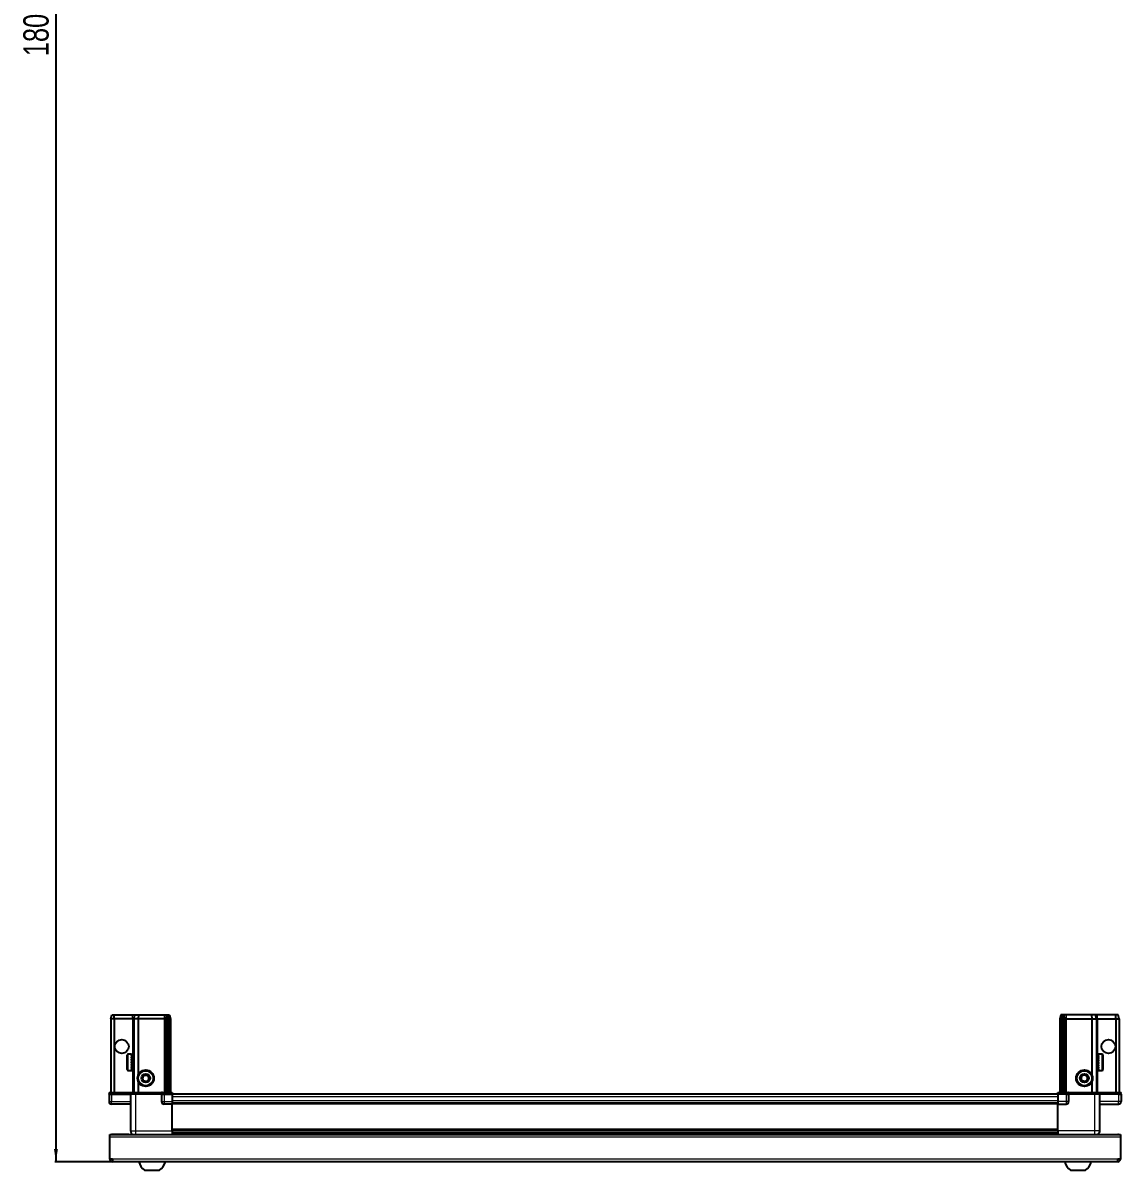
# Model space of a CAD drawing. Header units: millimetres. Extents: x 799 to 4645, y -1014 to 2134.
# Drawn here: x 855 to 1723, y -1014 to -107 of the extents above; entities that cross this region are included whole.
import ezdxf

# ---------------------------------------------------------------- set-up
doc = ezdxf.new("R2010")
doc.units = ezdxf.units.MM
doc.layers.add('FORMAT', color=7, linetype='Continuous')
doc.styles.add('SLDTEXTSTYLE0', font='TXT', dxfattribs={"width": 0.75})
doc.dimstyles.new('SLDDIMSTYLE0', dxfattribs={"dimtxt": 20, "dimasz": 10, "dimexe": 0, "dimexo": 0.0625, "dimgap": 5, "dimtad": 2, "dimdec": 1, "dimrnd": 1e-09, "dimzin": 12, "dimdsep": 46, "dimtxsty": 'SLDTEXTSTYLE0', "dimsah": 1, "dimcen": 0.09, "dimadec": 0, "dimazin": 3, "dimtfac": 1, "dimtofl": 0, "dimtmove": 0, "dimatfit": 3, "dimfxl": 0, "dimfrac": 2, "dimtolj": 1, "dimtzin": 12, "dimarcsym": 0})

# ---------------------------------------------------------------- blocks, each defined once
blk = doc.blocks.new('_D_9')
at = {"layer": 'FORMAT'}
for p, q in [((948.83, 799.41), (880.47, 799.41)), ((881.47, 799.41), (881.47, -1007.59)), ((926.06, -1007.59), (880.47, -1007.59))]:
    blk.add_line(p, q, dxfattribs=at)
for points in [[(881.47, 799.41), (879.93, 789.41), (883.01, 789.41)], [(881.47, -1007.59), (883.01, -997.59), (879.93, -997.59)]]:
    blk.add_solid(points, dxfattribs=at)
at = {"layer": 'FORMAT', "insert": (855.69, -133.65), "char_height": 20, "attachment_point": 1, "rotation": 90, "style": 'SLDTEXTSTYLE0'}
blk.add_mtext('1807', dxfattribs=at)

msp = doc.modelspace()

# ---------------------------------------------------------------- linework, layer by layer
at = {"color": 7, "linetype": 'Continuous', "lineweight": 25}
for p, q in [((924.97, -894.59), (925.77, -891.59)), ((927.47, -894.59), (924.97, -894.59)), ((924.97, -894.59), (924.97, -952.89)), ((925.77, -891.59), (927.63, -891.59)), ((927.47, -894.59), (927.63, -891.59)), ((941.97, -894.59), (927.47, -894.59)), ((927.47, -894.59), (927.47, -952.89)), ((927.63, -891.59), (941.97, -891.59)), ((941.97, -891.59), (943.77, -891.59)), ((942.97, -894.59), (941.97, -894.59)), ((942.97, -894.59), (943.77, -891.59)), ((946.47, -894.59), (942.97, -894.59)), ((942.97, -894.59), (942.97, -952.89)), ((943.77, -891.59), (946.8, -891.59)), ((946.8, -891.59), (946.47, -894.59)), ((966.97, -894.59), (946.47, -894.59)), ((946.47, -894.59), (946.47, -939.09)), ((946.8, -891.59), (966.97, -891.59)), ((966.97, -891.59), (968.77, -891.59)), ((967.97, -894.59), (966.97, -894.59)), ((968.77, -891.59), (967.97, -894.59)), ((968.97, -894.59), (967.97, -894.59)), ((967.97, -894.59), (967.97, -952.89)), ((968.77, -891.59), (969.51, -891.59)), ((969.51, -891.59), (968.97, -894.59)), ((970.47, -894.59), (968.97, -894.59)), ((968.97, -894.59), (968.97, -952.89)), ((969.51, -891.59), (970.02, -891.59)), ((970.02, -891.59), (970.47, -894.59)), ((970.02, -891.59), (971.17, -891.59)), ((971.97, -894.59), (970.47, -894.59)), ((970.47, -894.59), (970.47, -952.89)), ((971.17, -891.59), (971.97, -894.59)), ((971.97, -894.59), (971.97, -952.89)), ((1675.77, -891.59), (1674.97, -894.59)), ((1674.97, -894.59), (1676.47, -894.59)), ((1674.97, -894.59), (1674.97, -952.89)), ((1676.93, -891.59), (1675.77, -891.59)), ((1676.93, -891.59), (1676.47, -894.59)), ((1676.47, -894.59), (1677.97, -894.59)), ((1676.47, -894.59), (1676.47, -952.89)), ((1677.43, -891.59), (1676.93, -891.59)), ((1677.43, -891.59), (1677.97, -894.59)), ((1678.17, -891.59), (1677.43, -891.59)), ((1677.97, -894.59), (1678.97, -894.59)), ((1677.97, -894.59), (1677.97, -952.89)), ((1678.17, -891.59), (1678.97, -894.59)), ((1679.97, -891.59), (1678.17, -891.59)), ((1678.97, -894.59), (1678.97, -952.89)), ((1678.97, -894.59), (1679.97, -894.59)), ((1700.14, -891.59), (1679.97, -891.59)), ((1679.97, -894.59), (1700.47, -894.59)), ((1700.14, -891.59), (1700.47, -894.59)), ((1703.17, -891.59), (1700.14, -891.59)), ((1700.47, -894.59), (1700.47, -939.09)), ((1700.47, -894.59), (1703.97, -894.59)), ((1703.97, -894.59), (1703.17, -891.59)), ((1704.97, -891.59), (1703.17, -891.59)), ((1703.97, -894.59), (1703.97, -952.89)), ((1703.97, -894.59), (1704.97, -894.59)), ((1719.32, -891.59), (1704.97, -891.59)), ((1704.97, -894.59), (1719.47, -894.59)), ((1719.47, -894.59), (1719.32, -891.59)), ((1721.17, -891.59), (1719.32, -891.59)), ((1719.47, -894.59), (1721.97, -894.59)), ((1719.47, -894.59), (1719.47, -952.89)), ((1721.97, -894.59), (1721.17, -891.59)), ((1721.97, -894.59), (1721.97, -952.89)), ((937.77, -934.79), (937.77, -923.39)), ((940.97, -922.59), (938.57, -922.59)), ((940.97, -922.59), (940.97, -922.6)), ((940.97, -922.6), (941.47, -922.6)), ((940.97, -922.79), (941.47, -922.79)), ((940.97, -922.79), (940.97, -923.01)), ((940.97, -923.01), (941.47, -923.01)), ((940.97, -923.58), (941.47, -923.58)), ((940.97, -923.58), (940.97, -924.01)), ((940.97, -924.01), (941.47, -924.01)), ((940.97, -924.92), (941.47, -924.92)), ((940.97, -924.92), (940.97, -925.51)), ((941.47, -922.79), (941.47, -922.6)), ((941.47, -923.01), (941.47, -922.79)), ((941.47, -923.58), (941.47, -923.01)), ((941.47, -924.01), (941.47, -923.58)), ((941.47, -924.92), (941.47, -924.01)), ((941.57, -924.69), (941.47, -924.69)), ((941.47, -925.51), (941.47, -924.92)), ((941.57, -933.49), (941.57, -924.69)), ((1705.47, -924.69), (1705.37, -924.69)), ((1705.37, -924.69), (1705.37, -933.49)), ((1708.37, -922.59), (1705.47, -922.59)), ((1705.97, -922.59), (1705.47, -922.59)), ((1705.47, -922.59), (1705.47, -922.64)), ((1705.47, -922.64), (1705.47, -922.93)), ((1705.97, -922.64), (1705.47, -922.64)), ((1705.97, -922.93), (1705.47, -922.93)), ((1705.47, -922.93), (1705.47, -923.2)), ((1705.97, -923.2), (1705.47, -923.2)), ((1705.47, -923.2), (1705.47, -923.86)), ((1705.97, -923.86), (1705.47, -923.86)), ((1705.47, -923.86), (1705.47, -924.34)), ((1705.47, -924.34), (1705.47, -925.31)), ((1705.97, -924.34), (1705.47, -924.34)), ((1705.97, -922.64), (1705.97, -922.59)), ((1705.97, -923.2), (1705.97, -922.93)), ((1705.97, -924.34), (1705.97, -923.86)), ((1709.17, -923.39), (1709.17, -934.79)), ((940.97, -925.51), (941.47, -925.51)), ((940.97, -926.66), (941.47, -926.66)), ((940.97, -926.66), (940.97, -927.36)), ((940.97, -927.36), (941.47, -927.36)), ((940.97, -928.64), (941.47, -928.64)), ((940.97, -928.64), (940.97, -929.38)), ((940.97, -928.79), (941.47, -928.79)), ((940.97, -929.29), (941.47, -929.29)), ((940.97, -929.38), (941.47, -929.38)), ((940.97, -930.67), (941.47, -930.67)), ((940.97, -930.67), (940.97, -931.37)), ((940.97, -931.37), (941.47, -931.37)), ((940.97, -932.54), (941.47, -932.54)), ((940.97, -932.54), (940.97, -933.14)), ((940.97, -933.14), (941.47, -933.14)), ((941.47, -926.66), (941.47, -925.51)), ((941.47, -927.36), (941.47, -926.66)), ((941.47, -928.64), (941.47, -927.36)), ((941.47, -928.79), (941.47, -928.64)), ((941.47, -929.38), (941.47, -929.29)), ((941.47, -930.67), (941.47, -929.38)), ((941.47, -931.37), (941.47, -930.67)), ((941.47, -932.54), (941.47, -931.37)), ((941.47, -933.14), (941.47, -932.54)), ((941.47, -934.07), (941.47, -933.14)), ((941.47, -933.49), (941.57, -933.49)), ((942.45, -925.78), (941.97, -925.09)), ((941.97, -933.09), (941.97, -925.09)), ((941.97, -933.09), (942.45, -932.4)), ((942.94, -925.09), (942.45, -925.78)), ((942.45, -932.4), (942.45, -925.78)), ((942.45, -932.4), (942.94, -933.09)), ((942.97, -925.09), (942.94, -925.09)), ((942.94, -933.09), (942.94, -925.09)), ((942.94, -933.09), (942.97, -933.09)), ((1704, -925.09), (1703.97, -925.09)), ((1703.97, -933.09), (1704, -933.09)), ((1704.49, -925.78), (1704, -925.09)), ((1704, -925.09), (1704, -933.09)), ((1704, -933.09), (1704.49, -932.4)), ((1704.97, -925.09), (1704.49, -925.78)), ((1704.49, -925.78), (1704.49, -932.4)), ((1704.49, -932.4), (1704.97, -933.09)), ((1704.97, -925.09), (1704.97, -933.09)), ((1705.37, -933.49), (1705.47, -933.49)), ((1705.97, -925.31), (1705.47, -925.31)), ((1705.47, -925.31), (1705.47, -925.94)), ((1705.47, -925.94), (1705.47, -927.13)), ((1705.97, -925.94), (1705.47, -925.94)), ((1705.97, -927.13), (1705.47, -927.13)), ((1705.47, -927.13), (1705.47, -927.77)), ((1705.97, -927.77), (1705.47, -927.77)), ((1705.47, -927.85), (1705.47, -929.14)), ((1705.97, -927.85), (1705.47, -927.85)), ((1705.97, -929.14), (1705.47, -929.14)), ((1705.97, -929.63), (1705.47, -929.63)), ((1705.47, -929.63), (1705.47, -929.88)), ((1705.47, -929.88), (1705.47, -931.15)), ((1705.97, -929.88), (1705.47, -929.88)), ((1705.97, -931.15), (1705.47, -931.15)), ((1705.47, -931.15), (1705.47, -931.84)), ((1705.47, -931.84), (1705.47, -932.95)), ((1705.97, -931.84), (1705.47, -931.84)), ((1705.97, -932.95), (1705.47, -932.95)), ((1705.47, -932.95), (1705.47, -933.52)), ((1705.47, -933.52), (1705.47, -934.38)), ((1705.97, -933.52), (1705.47, -933.52)), ((1705.97, -925.94), (1705.97, -925.31)), ((1705.97, -927.85), (1705.97, -927.13)), ((1705.97, -929.88), (1705.97, -929.14)), ((1705.97, -931.84), (1705.97, -931.15)), ((1705.97, -933.52), (1705.97, -932.95)), ((938.57, -935.59), (940.97, -935.59)), ((940.97, -934.07), (941.47, -934.07)), ((940.97, -934.07), (940.97, -934.51)), ((940.97, -934.51), (941.47, -934.51)), ((940.97, -935.12), (941.47, -935.12)), ((940.97, -935.12), (940.97, -935.36)), ((940.97, -935.36), (941.47, -935.36)), ((940.97, -935.58), (941.47, -935.58)), ((940.97, -935.58), (940.97, -935.59)), ((940.97, -935.59), (941.47, -935.59)), ((941.47, -934.51), (941.47, -934.07)), ((941.47, -935.12), (941.47, -934.51)), ((941.47, -935.36), (941.47, -935.12)), ((941.47, -935.58), (941.47, -935.36)), ((941.47, -935.59), (941.47, -935.58)), ((1705.97, -934.38), (1705.47, -934.38)), ((1705.47, -934.38), (1705.47, -934.78)), ((1705.47, -934.78), (1705.47, -935.29)), ((1705.97, -934.78), (1705.47, -934.78)), ((1705.97, -935.29), (1705.47, -935.29)), ((1705.47, -935.29), (1705.47, -935.47)), ((1705.47, -935.47), (1705.47, -935.59)), ((1705.97, -935.47), (1705.47, -935.47)), ((1705.47, -935.59), (1708.37, -935.59)), ((1705.97, -934.78), (1705.97, -934.38)), ((1705.97, -935.47), (1705.97, -935.29)), ((946.47, -944.09), (946.47, -952.89)), ((1700.47, -944.09), (1700.47, -952.89)), ((923.97, -952.89), (923.47, -953.76)), ((923.47, -954.09), (923.47, -953.76)), ((923.47, -954.09), (925.47, -954.09)), ((923.47, -954.09), (923.47, -960.09)), ((925.47, -952.89), (923.97, -952.89)), ((925.47, -952.89), (940.27, -952.89)), ((940.27, -954.09), (925.47, -954.09)), ((925.47, -954.09), (940.27, -954.09)), ((940.27, -952.89), (940.47, -952.89)), ((940.47, -954.09), (940.27, -954.09)), ((940.47, -954.09), (940.47, -952.89)), ((940.47, -952.89), (944.47, -952.89)), ((944.47, -954.09), (940.47, -954.09)), ((940.47, -954.09), (940.47, -983.09)), ((944.47, -952.89), (964.77, -952.89)), ((964.77, -954.09), (944.47, -954.09)), ((964.77, -952.89), (964.97, -952.89)), ((964.97, -954.09), (964.77, -954.09)), ((964.97, -954.09), (964.97, -952.89)), ((965.65, -952.89), (964.97, -952.89)), ((964.97, -954.09), (966.97, -954.09)), ((964.97, -954.09), (964.97, -960.09)), ((965.65, -952.89), (973.47, -952.89)), ((973.47, -953.76), (966.97, -953.76)), ((973.47, -954.09), (966.97, -954.09)), ((966.97, -954.09), (973.47, -954.09)), ((973.47, -952.89), (973.47, -953.76)), ((973.47, -953.76), (973.47, -953.76)), ((973.47, -954.09), (973.47, -953.76)), ((973.47, -954.09), (973.47, -954.09)), ((973.47, -954.09), (973.47, -960.09)), ((1673.47, -954.24), (973.47, -954.24)), ((973.47, -960.09), (973.47, -962.09)), ((1673.47, -952.89), (1681.29, -952.89)), ((1673.47, -953.76), (1673.47, -952.89)), ((1673.47, -954.09), (1673.47, -953.76)), ((1679.97, -953.76), (1673.47, -953.76)), ((1679.97, -954.09), (1673.47, -954.09)), ((1673.47, -954.09), (1673.47, -960.09)), ((1673.47, -960.09), (1673.47, -962.09)), ((1679.97, -954.09), (1681.97, -954.09)), ((1681.97, -954.09), (1679.97, -954.09)), ((1681.97, -952.89), (1681.29, -952.89)), ((1681.97, -954.09), (1681.97, -952.89)), ((1681.97, -952.89), (1682.17, -952.89)), ((1682.17, -954.09), (1681.97, -954.09)), ((1681.97, -954.09), (1681.97, -960.09)), ((1682.17, -952.89), (1702.47, -952.89)), ((1702.47, -954.09), (1682.17, -954.09)), ((1702.47, -952.89), (1706.47, -952.89)), ((1706.47, -954.09), (1702.47, -954.09)), ((1706.47, -954.09), (1706.47, -952.89)), ((1706.47, -952.89), (1706.67, -952.89)), ((1706.67, -954.09), (1706.47, -954.09)), ((1706.47, -954.09), (1706.47, -983.09)), ((1706.67, -952.89), (1721.47, -952.89)), ((1721.47, -954.09), (1706.67, -954.09)), ((1722.97, -952.89), (1721.47, -952.89)), ((1721.47, -954.09), (1723.47, -954.09)), ((1723.47, -953.76), (1722.97, -952.89)), ((1723.47, -953.76), (1722.97, -952.89)), ((1723.47, -954.09), (1723.47, -953.76)), ((1723.47, -954.09), (1723.47, -953.76)), ((1723.47, -954.09), (1723.47, -954.09)), ((1723.47, -954.09), (1723.47, -960.09)), ((940.47, -962.09), (925.47, -962.09)), ((973.47, -962.09), (966.97, -962.09)), ((1673.47, -961.44), (973.47, -961.44)), ((973.47, -983.09), (973.47, -962.09)), ((1673.47, -962.09), (1679.97, -962.09)), ((1673.47, -983.09), (1673.47, -962.09)), ((1706.47, -962.09), (1721.47, -962.09)), ((923.97, -988.19), (923.97, -986.09)), ((923.97, -986.09), (1722.97, -986.09)), ((923.97, -1005.49), (923.97, -988.19)), ((938.97, -985.99), (926.07, -985.99)), ((938.97, -985.99), (938.97, -986.09)), ((973.47, -984.12), (1673.47, -984.12)), ((973.47, -984.15), (1673.47, -984.15)), ((997.35, -985.94), (973.47, -985.94)), ((991.97, -986.09), (991.97, -985.94)), ((992.01, -986.09), (992.01, -985.94)), ((992.28, -986.09), (992.28, -985.94)), ((992.54, -986.09), (992.54, -985.94)), ((993.19, -986.09), (993.19, -985.94)), ((993.66, -986.09), (993.66, -985.94)), ((994.62, -986.09), (994.62, -985.94)), ((995.24, -986.09), (995.24, -985.94)), ((996.43, -986.09), (996.43, -985.94)), ((997.09, -986.09), (997.09, -985.94)), ((997.14, -986.09), (997.14, -985.94)), ((998.44, -985.94), (997.35, -985.94)), ((999.17, -985.94), (998.44, -985.94)), ((998.44, -986.09), (998.44, -985.94)), ((998.44, -985.94), (998.44, -985.94)), ((998.45, -986.09), (998.45, -985.94)), ((998.95, -986.09), (998.95, -985.94)), ((999.17, -986.09), (999.17, -985.94)), ((999.59, -985.94), (999.17, -985.94)), ((999.17, -985.94), (999.17, -985.94)), ((1647.35, -985.94), (999.59, -985.94)), ((1000.45, -986.09), (1000.45, -985.94)), ((1001.14, -986.09), (1001.14, -985.94)), ((1002.26, -986.09), (1002.26, -985.94)), ((1002.84, -986.09), (1002.84, -985.94)), ((1003.71, -986.09), (1003.71, -985.94)), ((1004.11, -986.09), (1004.11, -985.94)), ((1004.64, -986.09), (1004.64, -985.94)), ((1004.83, -986.09), (1004.83, -985.94)), ((1004.97, -986.09), (1004.97, -985.94)), ((1641.97, -986.09), (1641.97, -985.94)), ((1642.14, -986.09), (1642.14, -985.94)), ((1642.35, -986.09), (1642.35, -985.94)), ((1642.91, -986.09), (1642.91, -985.94)), ((1643.33, -986.09), (1643.33, -985.94)), ((1644.23, -986.09), (1644.23, -985.94)), ((1644.82, -986.09), (1644.82, -985.94)), ((1645.96, -986.09), (1645.96, -985.94)), ((1646.66, -986.09), (1646.66, -985.94)), ((1647.93, -985.94), (1647.35, -985.94)), ((1647.93, -986.09), (1647.93, -985.94)), ((1647.94, -985.94), (1647.93, -985.94)), ((1648.67, -985.94), (1647.94, -985.94)), ((1648.11, -986.09), (1648.11, -985.94)), ((1648.61, -986.09), (1648.61, -985.94)), ((1648.67, -986.09), (1648.67, -985.94)), ((1649.59, -985.94), (1648.67, -985.94)), ((1648.67, -985.94), (1648.67, -985.94)), ((1673.47, -985.94), (1649.59, -985.94)), ((1649.96, -986.09), (1649.96, -985.94)), ((1650.67, -986.09), (1650.67, -985.94)), ((1651.84, -986.09), (1651.84, -985.94)), ((1652.45, -986.09), (1652.45, -985.94)), ((1653.4, -986.09), (1653.4, -985.94)), ((1653.85, -986.09), (1653.85, -985.94)), ((1654.47, -986.09), (1654.47, -985.94)), ((1654.71, -986.09), (1654.71, -985.94)), ((1654.95, -986.09), (1654.95, -985.94)), ((1654.97, -986.09), (1654.97, -985.94)), ((1707.97, -985.99), (1707.97, -986.09)), ((1707.97, -985.99), (1720.87, -985.99)), ((1722.97, -986.09), (1722.97, -988.19)), ((1722.97, -988.19), (1722.97, -1005.49)), ((926.07, -1005.49), (923.97, -1005.49)), ((926.07, -1005.49), (926.07, -1007.59)), ((1722.97, -1005.49), (1720.87, -1005.49)), ((1720.87, -1007.59), (1720.87, -1005.49)), ((1720.87, -1007.59), (926.07, -1007.59)), ((951.47, -1014.19), (963.47, -1014.19)), ((1683.47, -1014.19), (1695.47, -1014.19))]:
    msp.add_line(p, q, dxfattribs=at)
at = {"color": 8, "linetype": 'Continuous', "lineweight": 18}
for p, q in [((941.97, -894.59), (941.97, -891.59)), ((941.97, -894.59), (941.97, -925.09)), ((966.97, -891.59), (966.97, -894.59)), ((966.97, -894.59), (966.97, -952.89)), ((1679.97, -891.59), (1679.97, -894.59)), ((1679.97, -894.59), (1679.97, -952.89)), ((1704.97, -894.59), (1704.97, -891.59)), ((1704.97, -894.59), (1704.97, -925.09)), ((938.57, -935.59), (938.57, -922.59)), ((1708.37, -922.59), (1708.37, -935.59)), ((941.97, -933.09), (941.97, -952.89)), ((1704.97, -933.09), (1704.97, -952.89)), ((923.47, -960.09), (925.47, -960.09)), ((925.47, -954.09), (925.47, -952.89)), ((925.47, -954.09), (925.47, -960.09)), ((925.47, -960.09), (940.47, -960.09)), ((925.47, -962.09), (925.47, -960.09)), ((940.27, -954.09), (940.27, -952.89)), ((944.47, -954.09), (944.47, -952.89)), ((944.47, -954.09), (944.47, -983.09)), ((964.77, -954.09), (964.77, -952.89)), ((964.97, -960.09), (966.97, -960.09)), ((966.97, -954.09), (966.97, -953.76)), ((966.97, -954.09), (966.97, -960.09)), ((966.97, -960.09), (973.47, -960.09)), ((966.97, -960.09), (966.97, -962.09)), ((973.47, -954.09), (973.47, -953.76)), ((1673.47, -956.24), (973.47, -956.24)), ((1673.47, -959.44), (973.47, -959.44)), ((1679.97, -960.09), (1673.47, -960.09)), ((1679.97, -954.09), (1679.97, -953.76)), ((1679.97, -954.09), (1679.97, -960.09)), ((1681.97, -960.09), (1679.97, -960.09)), ((1679.97, -960.09), (1679.97, -962.09)), ((1682.17, -952.89), (1682.17, -954.09)), ((1702.47, -954.09), (1702.47, -952.89)), ((1702.47, -954.09), (1702.47, -983.09)), ((1721.47, -960.09), (1706.47, -960.09)), ((1706.67, -952.89), (1706.67, -954.09)), ((1721.47, -954.09), (1721.47, -952.89)), ((1721.47, -954.09), (1721.47, -960.09)), ((1723.47, -960.09), (1721.47, -960.09)), ((1721.47, -962.09), (1721.47, -960.09)), ((1673.47, -962.09), (973.47, -962.09)), ((1722.97, -988.19), (923.97, -988.19)), ((926.07, -986.09), (926.07, -985.99)), ((944.47, -983.09), (973.47, -983.09)), ((973.47, -981.5), (1673.47, -981.5)), ((1673.47, -982.91), (973.47, -982.91)), ((973.47, -985.36), (1673.47, -985.36)), ((1702.47, -983.09), (1673.47, -983.09)), ((1720.87, -986.09), (1720.87, -985.99)), ((1720.87, -1005.49), (926.07, -1005.49))]:
    msp.add_line(p, q, dxfattribs=at)
at = {"color": 7, "linetype": 'Continuous', "lineweight": 25, "flags": 128}
for points in [[(926.07, -985.99), (925.66, -986.03), (925.43, -986.09)], [(1721.51, -986.09), (1721.28, -986.03), (1720.87, -985.99)]]:
    msp.add_lwpolyline(points, dxfattribs=at)
at = {"color": 7, "linetype": 'Continuous', "lineweight": 25}
for centre, radius in [((933.47, -916.59), 5.5), ((1713.47, -916.59), 5.5), ((952.47, -941.59), 6.5), ((952.47, -941.59), 3.46), ((1694.47, -941.59), 6.5), ((1694.47, -941.59), 3.46)]:
    msp.add_circle(centre, radius, dxfattribs=at)
at = {"color": 8, "linetype": 'Continuous', "lineweight": 18}
for centre in [(952.47, -941.59), (1694.47, -941.59)]:
    msp.add_circle(centre, 5.7, dxfattribs=at)
at = {"color": 7, "linetype": 'Continuous', "lineweight": 25}
for centre, radius, start, end in [((938.57, -923.39), 0.8, 90, 180), ((941.97, -924.69), 0.4, 180, 270), ((1704.97, -924.69), 0.4, 270, 0), ((1708.37, -923.39), 0.8, 360, 90), ((941.97, -933.49), 0.4, 90, 180), ((1704.97, -933.49), 0.4, 360, 90), ((938.57, -934.79), 0.8, 180, 270), ((952.47, -941.59), 2.5, 147.37605, 207.37605), ((952.47, -941.59), 2.5, 207.37605, 267.37605), ((952.47, -941.59), 2.5, 87.37605, 147.37605), ((952.47, -941.59), 2.5, 267.37605, 327.37605), ((952.47, -941.59), 2.5, 27.37605, 87.37605), ((952.47, -941.59), 2.5, 327.37605, 27.37605), ((1694.47, -941.59), 2.5, 134.67671, 194.67671), ((1694.47, -941.59), 2.5, 194.67671, 254.67671), ((1694.47, -941.59), 2.5, 74.67671, 134.67671), ((1694.47, -941.59), 2.5, 14.67671, 74.67671), ((1694.47, -941.59), 2.5, 314.67671, 14.67671), ((1708.37, -934.79), 0.8, 270, 0), ((1694.47, -941.59), 2.5, 254.67671, 314.67671), ((925.47, -960.09), 2, 180, 270), ((966.97, -960.09), 2, 180, 270), ((1679.97, -960.09), 2, 270, 0), ((1721.47, -960.09), 2, 270, 0), ((926.07, -1005.49), 2.1, 180, 270), ((926.07, -1005.49), 0.6, 180, 270), ((1720.87, -1005.49), 2.1, 270, 0), ((1720.87, -1005.49), 0.6, 270, 0), ((958.5, -1004.57), 11.91, 194.70035, 233.8734), ((956.45, -1004.57), 11.91, 306.1266, 345.29965), ((1690.5, -1004.57), 11.91, 194.70035, 233.8734), ((1688.45, -1004.57), 11.91, 306.1266, 345.29965)]:
    msp.add_arc(centre, radius, start, end, dxfattribs=at)
for centre, start_param, end_param in [((966.97, -950.3), 2.418858, 3.141593), ((1679.97, -950.3), 3.141593, 3.864327)]:
    msp.add_ellipse(centre, major_axis=(0, 3.46), ratio=0.57735, start_param=start_param, end_param=end_param, dxfattribs=at)
for points, knots in [([(949.59, -941.46), (949.86, -941.03), (950.39, -940.21), (950.9, -939.41), (951.14, -939.03)], [0, 0, 0, 0, 0.534686, 1, 1, 1, 1]), ([(950.91, -944.02), (950.86, -943.91), (950.58, -943.38), (950.12, -942.5), (949.75, -941.77), (949.59, -941.46)], [0, 0, 0, 0, 0.133125, 0.637099, 1, 1, 1, 1]), ([(951.14, -939.03), (951.66, -939.05), (952.62, -939.1), (953.58, -939.14), (954.03, -939.16)], [0, 0, 0, 0, 0.534686, 1, 1, 1, 1]), ([(955.35, -941.73), (955.08, -942.16), (954.56, -942.97), (954.04, -943.78), (953.8, -944.16)], [0, 0, 0, 0, 0.534686, 1, 1, 1, 1]), ([(954.03, -939.16), (954.19, -939.47), (954.56, -940.2), (955.02, -941.08), (955.3, -941.61), (955.35, -941.73)], [0, 0, 0, 0, 0.362901, 0.866875, 1, 1, 1, 1]), ([(1691.69, -940.83), (1692.05, -940.47), (1692.74, -939.79), (1693.42, -939.11), (1693.74, -938.8)], [0, 0, 0, 0, 0.5346859, 1, 1, 1, 1]), ([(1692.42, -943.62), (1692.33, -943.29), (1692.12, -942.49), (1691.87, -941.53), (1691.72, -940.95), (1691.69, -940.83)], [0, 0, 0, 0, 0.362901, 0.866875, 1, 1, 1, 1]), ([(1693.74, -938.8), (1694.24, -938.94), (1695.17, -939.19), (1696.09, -939.45), (1696.52, -939.56)], [0, 0, 0, 0, 0.534686, 1, 1, 1, 1]), ([(1697.25, -942.36), (1696.89, -942.72), (1696.2, -943.4), (1695.52, -944.07), (1695.2, -944.39)], [0, 0, 0, 0, 0.534686, 1, 1, 1, 1]), ([(1696.52, -939.56), (1696.56, -939.68), (1696.71, -940.26), (1696.96, -941.23), (1697.17, -942.02), (1697.25, -942.36)], [0, 0, 0, 0, 0.133125, 0.637099, 1, 1, 1, 1]), ([(953.8, -944.16), (953.28, -944.13), (952.32, -944.09), (951.36, -944.04), (950.91, -944.02)], [0, 0, 0, 0, 0.5346859, 1, 1, 1, 1]), ([(1695.2, -944.39), (1694.7, -944.25), (1693.77, -943.99), (1692.85, -943.74), (1692.42, -943.62)], [0, 0, 0, 0, 0.534686, 1, 1, 1, 1]), ([(940.47, -983.09), (940.52, -983.53), (940.59, -984.21), (941.02, -985.03), (941.48, -985.58), (941.88, -985.94), (942.15, -986.07), (942.19, -986.09)], [0, 0, 0, 0, 0.363018, 0.558438, 0.758004, 0.95757, 1, 1, 1, 1]), ([(973.47, -983.09), (973.47, -983.49), (973.47, -984.28), (973.47, -985.3), (973.47, -985.93), (973.47, -986.08), (973.47, -986.09)], [0, 0, 0, 0, 0.32552, 0.65104, 0.97656, 1, 1, 1, 1]), ([(1673.47, -983.09), (1673.47, -983.49), (1673.47, -984.28), (1673.47, -985.3), (1673.47, -985.93), (1673.47, -986.08), (1673.47, -986.09)], [0, 0, 0, 0, 0.3255201, 0.6510403, 0.9765604, 1, 1, 1, 1]), ([(1706.47, -983.09), (1706.42, -983.53), (1706.35, -984.21), (1705.92, -985.03), (1705.46, -985.58), (1705.06, -985.94), (1704.8, -986.07), (1704.75, -986.09)], [0, 0, 0, 0, 0.363018, 0.558438, 0.758004, 0.95757, 1, 1, 1, 1])]:
    msp.add_open_spline(points, degree=3, knots=knots, dxfattribs=at)
at = {"color": 8, "linetype": 'Continuous', "lineweight": 18}
for points in [[(940.47, -983.09), (940.53, -983.09), (940.65, -983.09), (941.58, -983.09), (942.9, -983.09), (943.95, -983.09), (944.47, -983.09)], [(1706.47, -983.09), (1706.41, -983.09), (1706.29, -983.09), (1705.37, -983.09), (1704.04, -983.09), (1702.99, -983.09), (1702.47, -983.09)]]:
    msp.add_open_spline(points, degree=3, dxfattribs=at)
for points in [[(944.47, -983.09), (944.47, -983.53), (944.47, -984.21), (944.47, -985.03), (944.47, -985.58), (944.47, -985.94), (944.47, -986.07), (944.47, -986.09)], [(1702.47, -983.09), (1702.47, -983.53), (1702.47, -984.21), (1702.47, -985.03), (1702.47, -985.58), (1702.47, -985.94), (1702.47, -986.07), (1702.47, -986.09)]]:
    msp.add_open_spline(points, degree=3, knots=[0, 0, 0, 0, 0.363018, 0.558438, 0.758004, 0.95757, 1, 1, 1, 1], dxfattribs=at)

# ---------------------------------------------------------------- dimensions: what is measured, and where the dimension line sits
at = {"layer": 'FORMAT'}
dim = msp.add_linear_dim(base=(881.47, -1007.59), p1=(948.84, 799.41), p2=(926.07, -1007.59), angle=90, dimstyle='SLDDIMSTYLE0', dxfattribs=at)
dim.commit()
dim.dimension.update_dxf_attribs({"geometry": '_D_9', "text_midpoint": (881.47, -104.09), "dimtype": 160})

doc.saveas('drawing.dxf')
